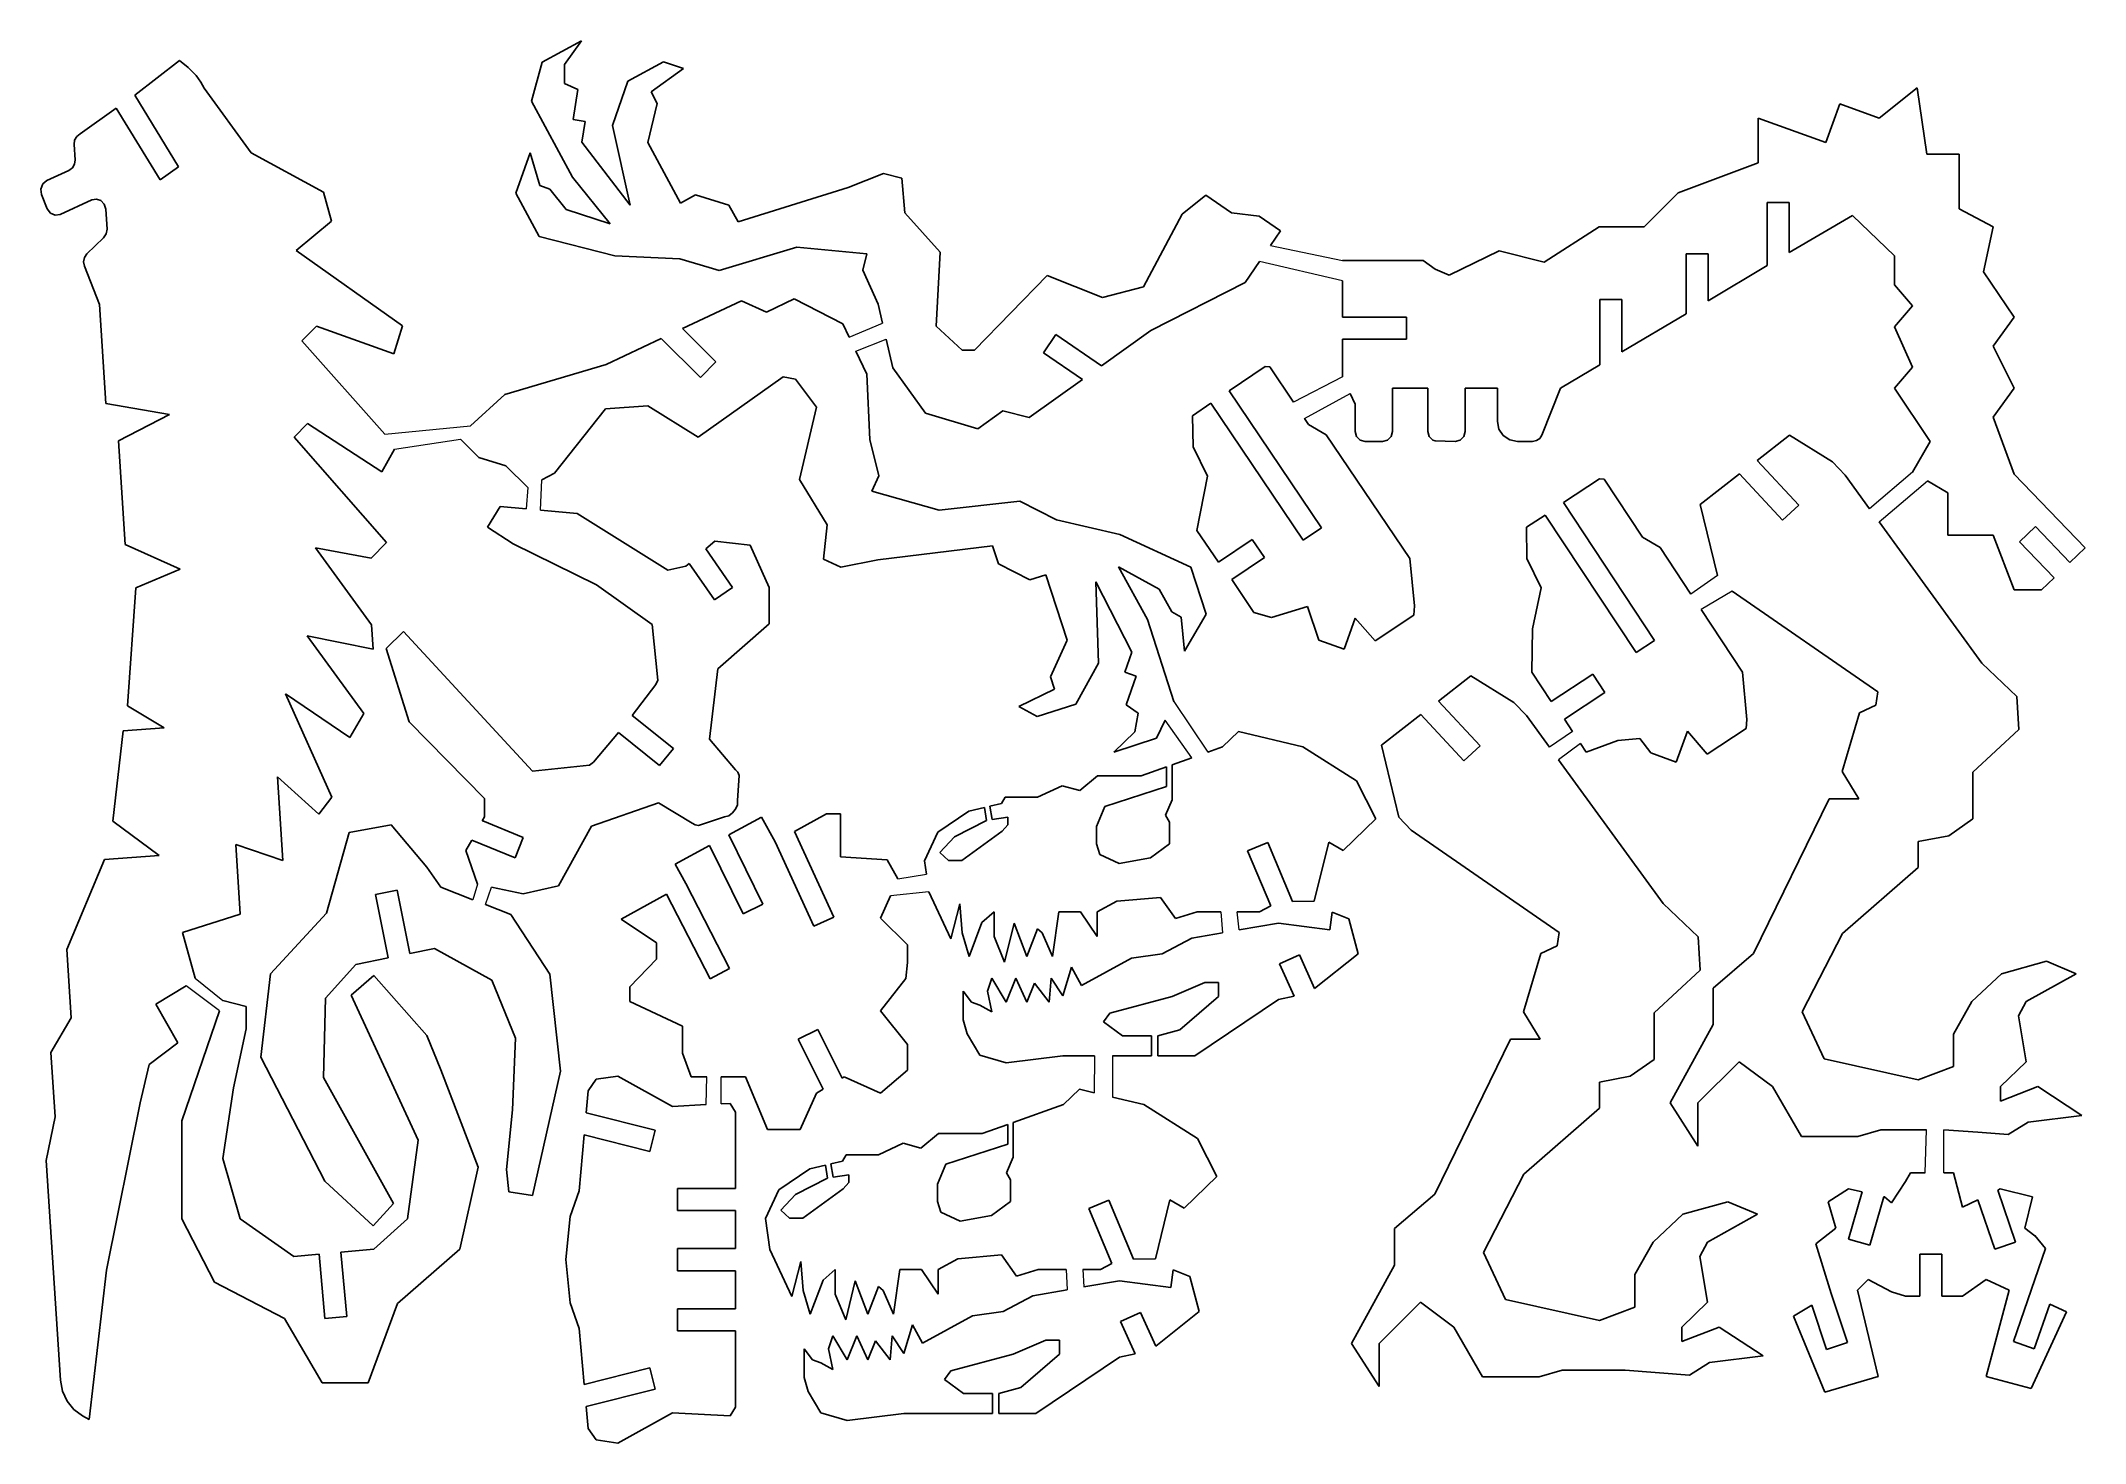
# Model space of a CAD drawing. Extents: x 44 to 332, y -292 to -95.
import ezdxf

# ---------------------------------------------------------------- set-up
doc = ezdxf.new("R2010")
doc.units = 0
doc.header["$MEASUREMENT"] = 0
doc.layers.add('Layer0', color=7, linetype='Continuous')

msp = doc.modelspace()

# ---------------------------------------------------------------- linework, layer by layer
at = {"color": 7, "linetype": 'Continuous', "lineweight": 0}
for p, q in [((217.035964, -123.524895), (227.155367, -125.65594)), ((227.155367, -128.52975), (215.476941, -125.810338)), ((157.653886, -136.429805), (162.355603, -134.488259)), ((158.607201, -138.432781), (162.871423, -136.726439)), ((227.155367, -142.035589), (220.272501, -145.624733)), ((221.805231, -147.900714), (228.26863, -144.401292)), ((92.252406, -150.114456), (104.292737, -148.94085)), ((93.599856, -152.245891), (102.902365, -150.825245)), ((307.461257, -155.457858), (301.429235, -160.634781)), ((112.376583, -157.631033), (112.169743, -160.631046)), ((114.164197, -160.811193), (114.353315, -156.577402)), ((302.773782, -162.484154), (309.61157, -156.70276)), ((279.992689, -170.054762), (276.257656, -172.646174)), ((282.057947, -172.254143), (277.687912, -174.811723)), ((203.416396, -187.812042), (208.217862, -194.923563)), ((205.931954, -195.732182), (202.170029, -190.417535)), ((259.563668, -191.998567), (256.31422, -194.239036)), ((260.698422, -193.716695), (257.587628, -195.990559)), ((164.519608, -212.779943), (168.542833, -212.142537)), ((105.289224, -213.547841), (104.644099, -215.719526)), ((106.420273, -216.410031), (107.26952, -213.960405)), ((168.895539, -214.611441), (163.473656, -215.162388)), ((210.010023, -217.41619), (210.27447, -220.394672)), ((212.622563, -219.98734), (212.347673, -217.41619)), ((65.505674, -226.773118), (69.431627, -229.927682)), ((68.931013, -231.397226), (64.263617, -227.87452)), ((192.24388, -237.724872), (192.198025, -242.91836)), ((194.768542, -237.724872), (194.778682, -243.541291)), ((137.516601, -244.606257), (137.58276, -240.702138)), ((139.639736, -244.490563), (139.639892, -240.702138)), ((309.282687, -254.213128), (309.445075, -248.138428)), ((311.874673, -254.213128), (311.917205, -248.138428)), ((188.223121, -267.81619), (188.394674, -270.704431)), ((190.560772, -267.81619), (190.742767, -270.297098))]:
    msp.add_line(p, q, dxfattribs=at)
at = {"layer": 'Layer0'}
for p, q in [((119.951292, -94.697025), (114.415769, -97.677597)), ((117.551945, -98.031539), (119.951292, -94.697025)), ((63.325883, -97.474975), (56.991018, -102.352393)), ((63.325883, -97.474975), (64.539637, -98.436355)), ((114.415769, -97.677597), (112.916793, -103.208234)), ((131.507742, -97.666246), (126.460332, -100.383996)), ((134.301737, -98.587435), (131.507742, -97.666246)), ((65.664749, -99.583116), (64.539637, -98.436355)), ((66.297362, -100.503503), (65.664749, -99.583116)), ((66.789834, -101.349212), (66.297362, -100.503503)), ((117.568341, -100.703634), (117.551945, -98.031539)), ((119.450458, -101.557461), (117.568341, -100.703634)), ((126.460332, -100.383996), (124.336228, -106.634225)), ((129.762451, -101.893311), (134.301737, -98.587435)), ((56.991018, -102.352393), (63.177999, -112.447301)), ((73.391107, -110.493094), (66.789834, -101.349212)), ((112.916793, -103.208234), (118.672066, -113.896937)), ((118.780682, -105.78412), (119.450458, -101.557461)), ((129.286546, -109.011441), (130.628404, -103.50156)), ((130.628404, -103.50156), (129.762451, -101.893311)), ((297.223964, -103.588884), (295.270815, -109.004416)), ((302.774851, -105.590809), (297.223964, -103.588884)), ((308.143739, -101.313922), (302.774851, -105.590809)), ((309.508714, -110.641228), (308.143739, -101.313922)), ((54.403724, -104.191299), (49.321412, -107.803576)), ((60.590706, -114.286207), (54.403724, -104.191299)), ((120.445981, -106.047991), (118.780682, -105.78412)), ((119.981566, -108.978969), (120.445981, -106.047991)), ((285.753845, -105.57209), (285.753845, -111.881459)), ((295.270815, -109.004416), (285.753845, -105.57209)), ((48.527488, -108.691802), (48.446525, -109.315858)), ((48.446525, -109.315858), (48.585552, -111.442029)), ((48.836929, -108.156974), (48.527488, -108.691802)), ((49.321412, -107.803576), (48.836929, -108.156974)), ((126.787437, -117.825354), (119.981566, -108.978969)), ((124.336228, -106.634225), (126.787437, -117.825354)), ((133.882771, -117.547557), (129.286546, -109.011441)), ((48.507294, -112.057797), (48.206385, -112.588155)), ((48.585552, -111.442029), (48.507294, -112.057797)), ((83.596126, -116.010054), (73.391107, -110.493094)), ((112.733976, -110.455793), (110.693647, -116.150268)), ((114.081438, -115.092107), (112.733976, -110.455793)), ((285.753845, -111.881459), (274.474415, -116.101128)), ((314.058626, -110.641228), (309.508714, -110.641228)), ((314.058626, -118.37609), (314.058626, -110.641228)), ((44.044986, -114.861069), (43.773164, -115.589987)), ((44.618802, -114.376157), (44.044986, -114.861069)), ((47.733254, -112.944132), (44.618802, -114.376157)), ((48.206385, -112.588155), (47.733254, -112.944132)), ((63.177999, -112.447301), (60.590706, -114.286207)), ((115.505035, -115.602208), (114.081438, -115.092107)), ((118.672066, -113.896937), (124.001082, -120.474623)), ((162.508164, -113.397082), (157.537477, -115.351301)), ((165.099596, -114.038396), (162.508164, -113.397082)), ((165.486045, -118.910543), (165.099596, -114.038396)), ((43.773164, -115.589987), (43.876223, -116.367594)), ((43.876223, -116.367594), (44.660482, -118.345601)), ((46.509717, -119.145303), (50.948161, -117.104467)), ((50.948161, -117.104467), (51.603537, -116.986555)), ((51.603537, -116.986555), (52.236187, -117.20516)), ((52.236187, -117.20516), (52.705486, -117.711629)), ((52.705486, -117.711629), (52.907108, -118.393394)), ((84.730167, -120.117967), (83.596126, -116.010054)), ((110.693647, -116.150268), (113.997601, -122.286377)), ((117.804163, -118.449473), (115.505035, -115.602208)), ((135.98587, -116.415155), (133.882771, -117.547557)), ((140.706676, -117.831497), (135.98587, -116.415155)), ((142.00957, -120.193183), (140.706676, -117.831497)), ((157.537477, -115.351301), (142.00957, -120.193183)), ((207.909205, -116.458986), (204.568371, -119.112443)), ((211.507364, -118.913483), (207.909205, -116.458986)), ((274.474415, -116.101128), (269.697009, -120.878559)), ((287.012592, -117.4691), (290.112594, -117.4691)), ((287.012592, -126.370989), (287.012592, -117.4691)), ((290.112594, -117.4691), (290.112594, -124.535457)), ((44.660482, -118.345601), (45.110776, -118.963562)), ((45.110776, -118.963562), (45.78765, -119.256256)), ((45.78765, -119.256256), (46.509717, -119.145303)), ((52.907108, -118.393394), (53.091656, -121.215735)), ((79.725722, -124.225273), (84.730167, -120.117967)), ((124.001082, -120.474623), (117.804163, -118.449473)), ((170.47464, -124.487421), (165.486045, -118.910543)), ((204.568371, -119.112443), (199.120396, -129.342898)), ((215.438486, -119.384039), (211.507364, -118.913483)), ((218.456351, -121.442687), (215.438486, -119.384039)), ((263.32714, -120.878559), (255.592297, -125.883446)), ((269.697009, -120.878559), (263.32714, -120.878559)), ((290.112594, -124.535457), (299.043927, -119.286065)), ((299.043927, -119.286065), (304.958801, -124.973471)), ((318.836032, -120.878559), (314.058626, -118.37609)), ((317.471057, -127.248383), (318.836032, -120.878559)), ((52.618656, -122.459856), (50.261862, -124.700625)), ((52.990083, -121.89728), (52.618656, -122.459856)), ((53.091656, -121.215735), (52.990083, -121.89728)), ((113.997601, -122.286377), (124.640502, -124.981524)), ((139.363992, -127.075281), (150.298978, -123.778872)), ((150.298978, -123.778872), (160.142827, -124.709635)), ((217.035964, -123.524895), (218.456351, -121.442687)), ((49.914179, -125.204382), (49.785526, -125.816544)), ((49.785526, -125.816544), (49.897912, -126.432384)), ((49.897912, -126.432384), (52.031648, -131.831619)), ((50.261862, -124.700625), (49.914179, -125.204382)), ((94.732842, -134.843386), (79.725722, -124.225273)), ((124.640502, -124.981524), (133.806543, -125.407967)), ((133.806543, -125.407967), (137.9196, -126.641943)), ((137.9196, -126.641943), (139.363992, -127.075281)), ((160.142827, -124.709635), (159.575766, -127.001023)), ((169.92012, -134.91652), (170.47464, -124.487421)), ((213.468107, -128.755178), (215.476941, -125.810338)), ((238.530135, -125.65594), (227.155367, -125.65594)), ((240.228335, -126.868953), (238.530135, -125.65594)), ((249.222422, -124.290952), (242.201063, -127.695251)), ((255.592297, -125.883446), (249.222422, -124.290952)), ((275.571847, -124.710653), (278.671849, -124.710653)), ((275.571847, -133.145083), (275.571847, -124.710653)), ((278.671849, -124.710653), (278.671849, -131.309552)), ((278.671849, -131.309552), (287.012592, -126.370989)), ((304.958801, -124.973471), (304.958801, -129.068384)), ((159.575766, -127.001023), (161.740947, -131.821221)), ((185.575214, -127.75675), (175.330519, -138.286867)), ((193.336662, -130.840162), (185.575214, -127.75675)), ((199.120396, -129.342898), (193.336662, -130.840162)), ((200.184845, -135.511675), (213.468107, -128.755178)), ((227.155367, -128.52975), (227.155367, -133.628083)), ((240.228335, -126.868953), (242.201063, -127.695251)), ((304.958801, -129.068384), (307.461257, -132.025815)), ((321.793463, -133.618309), (317.471057, -127.248383)), ((52.031648, -131.831619), (52.944793, -145.796546)), ((142.502091, -131.343272), (134.159468, -135.251542)), ((146.007564, -132.914594), (142.502091, -131.343272)), ((149.892557, -131.066145), (146.007564, -132.914594)), ((156.777644, -134.588766), (149.892557, -131.066145)), ((161.740947, -131.821221), (162.355603, -134.488259)), ((263.425862, -131.155199), (266.52587, -131.155199)), ((263.425862, -140.336753), (263.425862, -131.155199)), ((266.52587, -131.155199), (266.52587, -138.501272)), ((307.461257, -132.025815), (304.958801, -134.983246)), ((80.557737, -136.949472), (82.616808, -134.913531)), ((82.616808, -134.913531), (93.523596, -138.789501)), ((93.523596, -138.789501), (94.732842, -134.843386)), ((138.894641, -139.937386), (134.159468, -135.251542)), ((157.653886, -136.429805), (156.777644, -134.588766)), ((173.574421, -138.281514), (169.92012, -134.91652)), ((227.155367, -133.628083), (236.185158, -133.628083)), ((236.185158, -133.628083), (236.185158, -136.728083)), ((266.52587, -138.501272), (275.571847, -133.145083)), ((304.958801, -134.983246), (307.461257, -140.670652)), ((318.836032, -137.713221), (321.793463, -133.618309)), ((92.252406, -150.114456), (80.557737, -136.949472)), ((131.168276, -136.652826), (123.413419, -140.285745)), ((136.714103, -142.140879), (131.168276, -136.652826)), ((162.871423, -136.726439), (163.806912, -140.785591)), ((186.767784, -136.088047), (185.020842, -138.648969)), ((186.767784, -136.088047), (193.2132, -140.484811)), ((193.2132, -140.484811), (200.184845, -135.511675)), ((227.155367, -136.728083), (227.155367, -142.035589)), ((236.185158, -136.728083), (227.155367, -136.728083)), ((321.793463, -143.628083), (318.836032, -137.713221)), ((123.413419, -140.285745), (109.128704, -144.53336)), ((136.714103, -142.140879), (138.894641, -139.937386)), ((160.145758, -141.665386), (158.607201, -138.432781)), ((163.806912, -140.785591), (168.397158, -147.137943)), ((175.330519, -138.286867), (173.574421, -138.281514)), ((185.020842, -138.648969), (190.524107, -142.403042)), ((216.254512, -140.586703), (211.188378, -143.998425)), ((216.922578, -140.650365), (216.254512, -140.586703)), ((220.272501, -145.624733), (216.922578, -140.650365)), ((257.867247, -143.628083), (263.425862, -140.336753)), ((307.461257, -140.670652), (304.958801, -143.628083)), ((136.383122, -150.550586), (148.3604, -142.042828)), ((148.3604, -142.042828), (150.086681, -142.365102)), ((150.086681, -142.365102), (153.073502, -146.334485)), ((160.559543, -150.85543), (160.145758, -141.665386)), ((183.024059, -147.753108), (190.524107, -142.403042)), ((211.188378, -143.998425), (224.188385, -163.3024)), ((234.207723, -143.628083), (239.212623, -143.628083)), ((234.207723, -149.726336), (234.207723, -143.628083)), ((239.212623, -143.628083), (239.212623, -149.726336)), ((244.445016, -143.628083), (248.994928, -143.628083)), ((244.445016, -149.726336), (244.445016, -143.628083)), ((248.994928, -143.628083), (248.994928, -148.317234)), ((255.261446, -150.242766), (257.867247, -143.628083)), ((304.958801, -143.628083), (309.963701, -151.135439)), ((318.836032, -147.722995), (321.793463, -143.628083)), ((61.913937, -147.359193), (52.944793, -145.796546)), ((109.128704, -144.53336), (104.292737, -148.94085)), ((116.141532, -155.624252), (123.346798, -146.545333)), ((123.346798, -146.545333), (129.305799, -146.116741)), ((129.305799, -146.116741), (136.383122, -150.550586)), ((153.073502, -146.334485), (150.64544, -156.492148)), ((175.805034, -149.359803), (179.292522, -146.840406)), ((179.292522, -146.840406), (183.024059, -147.753108)), ((208.640769, -145.765191), (206.040305, -147.516439)), ((221.617096, -165.034001), (208.640769, -145.765191)), ((228.26863, -144.401292), (228.975332, -145.903045)), ((228.975332, -145.903045), (228.975332, -149.726336)), ((54.686242, -151.052208), (61.913937, -147.359193)), ((79.454108, -150.533344), (81.32195, -148.636754)), ((81.32195, -148.636754), (91.818028, -155.435803)), ((168.397158, -147.137943), (175.805034, -149.359803)), ((206.040305, -147.516439), (206.129456, -151.911765)), ((222.371544, -148.741644), (221.805231, -147.900714)), ((224.88921, -150.205537), (222.371544, -148.741644)), ((228.975332, -149.726336), (229.164112, -150.430862)), ((234.01894, -150.430862), (234.207723, -149.726336)), ((239.212623, -149.726336), (239.401408, -150.430862)), ((244.256237, -150.430862), (244.445016, -149.726336)), ((248.994928, -148.317234), (249.209446, -149.395726)), ((249.209446, -149.395726), (249.820354, -150.310001)), ((321.793463, -155.755331), (318.836032, -147.722995)), ((55.641532, -165.66167), (54.686242, -151.052208)), ((92.469429, -165.397822), (79.454108, -150.533344)), ((91.818028, -155.435803), (93.599856, -152.245891)), ((102.902365, -150.825245), (105.499025, -153.394854)), ((161.819014, -155.987297), (160.559543, -150.85543)), ((206.129456, -151.911765), (208.150825, -156.036403)), ((236.644746, -167.66157), (224.88921, -150.205537)), ((229.164112, -150.430862), (229.679877, -150.946635)), ((229.679877, -150.946635), (230.384426, -151.135439)), ((230.384426, -151.135439), (232.798633, -151.135439)), ((232.798633, -151.135439), (233.503178, -150.946635)), ((233.503178, -150.946635), (234.01894, -150.430862)), ((239.401408, -150.430862), (239.917168, -150.946635)), ((239.917168, -150.946635), (240.228335, -151.079385)), ((240.228335, -151.079385), (243.035926, -151.135439)), ((243.035926, -151.135439), (243.740471, -150.946635)), ((243.740471, -150.946635), (244.256237, -150.430862)), ((249.820354, -150.310001), (250.734641, -150.920934)), ((250.734641, -150.920934), (251.813109, -151.135439)), ((251.813109, -151.135439), (253.950414, -151.135439)), ((253.950414, -151.135439), (254.497211, -151.02505)), ((254.497211, -151.02505), (254.958307, -150.711084)), ((254.958307, -150.711084), (255.261446, -150.242766)), ((290.169406, -150.259513), (285.572724, -153.823389)), ((296.209248, -154.025664), (290.169406, -150.259513)), ((290.169406, -150.259513), (290.169406, -150.259513)), ((309.963701, -151.135439), (307.461257, -155.457858)), ((105.499025, -153.394854), (109.280621, -154.567322)), ((109.280621, -154.567322), (112.376583, -157.631033)), ((285.572724, -153.823389), (291.44899, -160.125125)), ((297.971445, -155.878723), (296.209248, -154.025664)), ((307.461257, -155.457858), (307.461257, -155.457858)), ((114.353315, -156.577402), (116.141532, -155.624252)), ((150.64544, -156.492148), (154.545347, -162.877943)), ((160.84763, -158.138675), (161.819014, -155.987297)), ((170.361738, -160.83115), (160.84763, -158.138675)), ((208.150825, -156.036403), (206.660751, -163.672265)), ((263.385518, -156.40293), (258.288948, -159.768982)), ((264.05298, -156.472594), (263.385518, -156.40293)), ((269.429045, -164.612485), (264.05298, -156.472594)), ((283.11266, -155.730776), (277.567468, -160.0301)), ((289.181753, -162.239295), (283.11266, -155.730776)), ((301.429235, -160.634781), (297.971445, -155.878723)), ((309.61157, -156.70276), (312.48074, -158.363838)), ((312.48074, -158.363838), (312.48074, -164.330201)), ((331.803263, -166.1501), (321.793463, -155.755331)), ((106.700232, -163.232369), (108.4856, -160.298278)), ((108.4856, -160.298278), (112.169743, -160.631046)), ((114.164197, -160.811193), (119.315645, -161.276495)), ((119.315645, -161.276495), (132.126917, -169.286348)), ((181.712144, -159.56287), (170.361738, -160.83115)), ((186.87731, -162.206019), (181.712144, -159.56287)), ((258.288948, -159.768982), (271.115024, -179.18893)), ((277.567468, -160.0301), (279.992689, -170.054762)), ((291.44899, -160.125125), (289.181753, -162.239295)), ((110.31801, -165.561389), (106.700232, -163.232369)), ((154.545347, -162.877943), (154.045931, -167.739809)), ((195.815786, -164.280102), (186.87731, -162.206019)), ((206.660751, -163.672265), (209.67616, -168.149907)), ((224.188385, -163.3024), (221.617096, -165.034001)), ((253.109459, -163.240567), (255.725549, -161.512743)), ((253.159139, -167.636544), (253.109459, -163.240567)), ((268.528277, -180.897378), (255.725549, -161.512743)), ((317.234941, -182.374925), (302.773782, -162.484154)), ((322.570081, -165.295978), (324.803078, -163.145671)), ((324.803078, -163.145671), (329.672294, -168.20216)), ((63.391778, -169.150127), (55.641532, -165.66167)), ((82.467523, -166.156264), (90.289974, -167.610835)), ((90.378912, -177.007474), (82.467523, -166.156264)), ((90.289974, -167.610835), (92.469429, -165.397822)), ((110.31801, -165.561389), (122.062027, -171.365532)), ((137.475295, -166.277927), (138.737136, -165.18036)), ((141.215968, -171.707159), (137.475295, -166.277927)), ((138.737136, -165.18036), (143.722117, -165.741095)), ((143.722117, -165.741095), (146.400273, -171.707159)), ((161.72082, -167.81358), (177.867678, -165.854328)), ((177.867678, -165.854328), (178.722838, -168.412412)), ((205.797313, -168.852219), (195.815786, -164.280102)), ((209.67616, -168.149907), (214.438193, -164.942979)), ((214.438193, -164.942979), (216.169766, -167.514227)), ((271.93348, -166.098941), (269.429045, -164.612485)), ((276.257656, -172.646174), (271.93348, -166.098941)), ((312.48074, -164.330201), (318.836032, -164.330201)), ((318.836032, -164.330201), (321.793463, -172.065013)), ((327.439296, -170.352467), (322.570081, -165.295978)), ((329.672294, -168.20216), (331.803263, -166.1501)), ((57.142725, -171.752386), (63.391778, -169.150127)), ((132.126917, -169.286348), (134.656324, -168.729904)), ((134.656324, -168.729904), (135.121407, -168.325368)), ((138.663213, -173.465964), (135.121407, -168.325368)), ((154.045931, -167.739809), (156.47902, -168.838391)), ((156.47902, -168.838391), (161.72082, -167.81358)), ((178.722838, -168.412412), (183.110412, -170.657683)), ((183.110412, -170.657683), (185.38338, -169.923534)), ((185.38338, -169.923534), (188.363163, -179.14912)), ((195.631119, -168.828389), (201.360653, -171.938931)), ((199.685188, -176.260002), (195.631119, -168.828389)), ((207.939303, -175.483948), (205.797313, -168.852219)), ((216.169766, -167.514227), (211.570212, -170.611736)), ((237.311148, -174.314279), (236.644746, -167.66157)), ((255.143402, -171.779265), (253.159139, -167.636544)), ((55.975727, -188.396729), (57.142725, -171.752386)), ((122.062027, -171.365532), (129.887504, -176.926278)), ((141.215968, -171.707159), (138.663213, -173.465964)), ((146.400273, -171.707159), (146.400273, -176.849824)), ((192.412295, -170.931144), (197.509414, -180.860786)), ((192.803021, -182.38091), (192.412295, -170.931144)), ((201.360653, -171.938931), (203.108024, -175.154456)), ((211.570212, -170.611736), (214.680642, -175.230477)), ((255.143402, -171.779265), (253.961063, -177.561225)), ((282.057947, -172.254143), (302.588677, -186.422907)), ((321.793463, -172.065013), (325.660894, -172.065013)), ((325.660894, -172.065013), (327.439296, -170.352467)), ((203.108024, -175.154456), (204.41615, -175.913164)), ((204.904532, -180.716552), (207.939303, -175.483948)), ((214.680642, -175.230477), (217.16825, -175.942928)), ((217.16825, -175.942928), (222.25917, -174.422318)), ((222.25917, -174.422318), (223.836929, -179.147311)), ((231.786533, -179.261756), (237.214562, -175.606321)), ((237.214562, -175.606321), (237.311148, -174.314279)), ((283.53172, -183.659832), (277.687912, -174.811723)), ((81.284941, -178.532681), (90.601327, -180.408923)), ((89.278181, -189.467418), (81.284941, -178.532681)), ((90.601327, -180.408923), (90.378912, -177.007474)), ((94.884844, -177.929551), (92.402865, -180.303621)), ((113.022014, -197.598802), (94.884844, -177.929551)), ((129.887504, -176.926278), (130.711333, -184.76934)), ((146.400273, -176.849824), (139.166963, -183.206495)), ((203.416396, -187.812042), (199.685188, -176.260002)), ((204.41615, -175.913164), (204.904532, -180.716552)), ((227.391622, -180.417123), (228.949126, -176.057109)), ((228.949126, -176.057109), (231.786533, -179.261756)), ((253.832669, -183.676693), (253.961063, -177.561225)), ((92.402865, -180.303621), (95.685099, -190.670575)), ((188.363163, -179.14912), (186.048711, -184.326251)), ((197.509414, -180.860786), (196.523532, -183.659776)), ((223.836929, -179.147311), (227.391622, -180.417123)), ((271.115024, -179.18893), (268.528277, -180.897378)), ((139.166963, -183.206495), (137.971305, -193.117409)), ((186.048711, -184.326251), (186.610118, -186.064399)), ((189.585528, -188.145015), (192.803021, -182.38091)), ((196.523532, -183.659776), (198.113838, -184.219931)), ((198.113838, -184.219931), (196.692072, -188.256245)), ((245.269406, -184.159513), (240.672724, -187.723389)), ((251.309248, -187.925664), (245.269406, -184.159513)), ((253.832669, -183.676693), (256.55984, -187.805906)), ((256.55984, -187.805906), (262.435237, -183.925418)), ((262.435237, -183.925418), (264.143679, -186.512171)), ((284.138353, -190.318276), (283.53172, -183.659832)), ((322.186382, -187.075969), (317.234941, -182.374925)), ((78.228924, -186.72798), (87.293098, -192.866571)), ((84.765123, -201.293976), (78.228924, -186.72798)), ((127.10414, -189.744663), (130.423861, -185.396481)), ((130.423861, -185.396481), (130.711333, -184.76934)), ((186.610118, -186.064399), (181.548632, -188.496537)), ((264.143679, -186.512171), (258.431727, -190.284698)), ((302.588677, -186.422907), (302.307293, -188.324499)), ((322.456088, -191.760425), (322.186382, -187.075969)), ((61.129434, -191.489714), (55.975727, -188.396729)), ((87.293098, -192.866571), (89.278181, -189.467418)), ((132.886406, -194.393154), (127.10414, -189.744663)), ((181.548632, -188.496537), (184.130433, -189.906962)), ((184.130433, -189.906962), (189.585528, -188.145015)), ((196.692072, -188.256245), (198.389137, -189.435803)), ((198.389137, -189.435803), (197.922899, -192.066959)), ((238.21266, -189.630776), (232.667468, -193.9301)), ((244.281753, -196.139295), (238.21266, -189.630776)), ((240.672724, -187.723389), (246.54899, -194.025125)), ((253.071445, -189.778723), (251.309248, -187.925664)), ((256.31422, -194.239036), (253.071445, -189.778723)), ((300.006456, -189.382633), (297.592035, -197.637393)), ((302.307293, -188.324499), (300.006456, -189.382633)), ((53.929196, -204.652511), (55.34376, -191.92844)), ((55.34376, -191.92844), (61.129434, -191.489714)), ((95.685099, -190.670575), (106.260426, -201.461723)), ((125.161812, -192.160727), (121.628426, -196.337138)), ((130.944079, -196.809218), (125.161812, -192.160727)), ((197.922899, -192.066959), (194.961026, -194.913563)), ((200.943659, -192.981225), (202.170029, -190.417535)), ((212.524527, -192.01785), (210.265169, -194.199347)), ((221.561964, -194.199347), (212.524527, -192.01785)), ((258.431727, -190.284698), (259.563668, -191.998567)), ((274.16441, -196.33179), (275.761008, -191.985948)), ((275.761008, -191.985948), (278.569513, -195.215911)), ((278.569513, -195.215911), (284.030146, -191.609351)), ((284.030146, -191.609351), (284.138353, -190.318276)), ((315.967382, -197.747259), (322.456088, -191.760425)), ((132.886406, -194.393154), (130.944079, -196.809218)), ((137.971305, -193.117409), (141.632257, -197.400293)), ((194.961026, -194.913563), (200.943659, -192.981225)), ((205.931954, -195.732182), (203.166492, -196.710438)), ((210.265169, -194.199347), (208.217862, -194.923563)), ((229.119129, -198.951743), (221.561964, -194.199347)), ((232.667468, -193.9301), (235.121662, -204.074519)), ((246.54899, -194.025125), (244.281753, -196.139295)), ((260.698422, -193.716695), (261.500521, -194.93115)), ((261.500521, -194.93115), (265.964253, -193.288761)), ((265.964253, -193.288761), (269.086014, -192.991109)), ((269.086014, -192.991109), (270.621259, -195.030092)), ((270.621259, -195.030092), (274.16441, -196.33179)), ((77.091785, -198.418314), (82.92824, -203.664027)), ((77.861622, -210.191598), (77.091785, -198.418314)), ((121.077695, -196.75264), (113.022014, -197.598802)), ((121.628426, -196.337138), (121.077695, -196.75264)), ((141.632257, -197.400293), (141.957295, -197.759806)), ((142.14125, -198.208191), (141.923196, -201.762654)), ((141.957295, -197.759806), (142.14125, -198.208191)), ((192.657756, -198.250601), (190.164667, -200.354117)), ((198.812561, -198.250601), (192.657756, -198.250601)), ((202.393714, -196.983801), (198.812561, -198.250601)), ((202.393714, -199.763329), (202.393714, -196.983801)), ((203.166492, -196.710438), (203.166492, -201.627422)), ((272.334941, -216.274925), (257.587628, -195.990559)), ((297.592035, -197.637393), (299.913109, -201.497845)), ((315.967382, -204.329843), (315.967382, -197.747259)), ((82.92824, -203.664027), (84.765123, -201.293976)), ((106.260426, -201.461723), (106.260426, -204.051612)), ((179.646966, -201.289018), (179.101603, -202.14603)), ((184.207708, -201.289018), (179.646966, -201.289018)), ((187.671584, -199.65293), (184.207708, -201.289018)), ((190.164667, -200.354117), (187.671584, -199.65293)), ((193.672824, -202.584786), (202.393714, -199.763329)), ((231.84594, -204.327482), (229.119129, -198.951743)), ((295.731528, -201.497845), (285.074172, -223.318732)), ((299.913109, -201.497845), (295.731528, -201.497845)), ((106.260426, -204.051612), (105.965262, -204.59275)), ((121.368061, -205.346583), (130.790631, -202.049464)), ((130.790631, -202.049464), (135.545206, -204.928085)), ((136.443596, -205.251612), (140.083052, -204.051612)), ((140.083052, -204.051612), (140.716473, -203.901257)), ((145.329569, -204.071564), (140.708969, -206.598468)), ((140.716473, -203.901257), (141.21469, -203.482113)), ((141.21469, -203.482113), (141.610132, -202.990223)), ((141.912444, -202.413587), (141.610132, -202.990223)), ((141.923196, -201.762654), (141.912444, -202.413587)), ((147.252155, -207.587162), (145.329569, -204.071564)), ((154.470157, -203.639823), (149.978791, -206.096001)), ((156.426221, -203.639823), (154.470157, -203.639823)), ((156.426221, -209.677519), (156.426221, -203.639823)), ((174.504981, -203.236756), (170.142078, -206.197284)), ((176.706209, -202.71443), (174.504981, -203.236756)), ((177.015493, -204.570327), (176.706209, -202.71443)), ((179.101603, -202.14603), (177.498304, -202.526475)), ((177.81666, -204.436813), (177.498304, -202.526475)), ((177.81666, -204.436813), (180.007199, -204.071761)), ((180.007199, -204.071761), (180.007199, -205.168742)), ((192.516028, -205.416929), (193.672824, -202.584786)), ((203.166492, -201.627422), (202.209151, -203.821337)), ((202.209151, -203.821337), (202.807486, -204.818605)), ((227.249315, -208.768274), (231.84594, -204.327482)), ((235.121662, -204.074519), (236.843777, -205.937327)), ((312.622116, -206.703887), (315.967382, -204.329843)), ((60.431249, -209.484512), (53.929196, -204.652511)), ((87.217932, -206.250451), (83.9982, -217.608037)), ((93.137839, -205.187237), (87.217932, -206.250451)), ((98.144662, -211.130281), (93.137839, -205.187237)), ((104.471374, -207.331564), (103.670549, -208.799752)), ((110.577508, -209.818396), (104.471374, -207.331564)), ((106.0294, -204.618872), (105.965262, -204.59275)), ((111.746772, -206.947373), (106.0294, -204.618872)), ((110.577508, -209.818396), (111.746772, -206.947373)), ((116.726542, -213.753873), (121.368061, -205.346583)), ((135.545206, -204.928085), (135.966158, -205.16829)), ((135.966158, -205.16829), (136.443596, -205.251612)), ((140.708969, -206.598468), (145.511848, -216.346056)), ((149.978791, -206.096001), (155.51865, -218.179387)), ((170.142078, -206.197284), (168.272264, -210.248583)), ((170.433752, -209.057916), (172.478087, -206.864001)), ((172.478087, -206.864001), (177.015493, -204.570327)), ((179.209409, -206.066251), (173.525177, -210.207584)), ((180.007199, -205.168742), (179.209409, -206.066251)), ((192.516028, -207.850174), (192.516028, -205.416929)), ((202.807486, -204.818605), (202.807486, -207.850174)), ((236.843777, -205.937327), (257.688677, -220.322907)), ((308.275187, -207.536635), (312.622116, -206.703887)), ((47.429249, -222.721928), (52.750268, -210.066959)), ((52.750268, -210.066959), (60.431249, -209.484512)), ((71.230157, -207.964079), (77.861622, -210.191598)), ((71.870721, -217.760373), (71.230157, -207.964079)), ((103.670549, -208.799752), (105.289224, -213.547841)), ((137.986633, -208.087251), (133.154361, -210.729907)), ((142.731079, -217.716229), (137.986633, -208.087251)), ((152.700685, -219.471347), (147.252155, -207.587162)), ((163.03582, -210.082194), (156.426221, -209.677519)), ((164.519608, -212.779943), (163.03582, -210.082194)), ((168.272264, -210.248583), (168.542833, -212.142537)), ((171.667553, -210.207584), (170.433752, -209.057916)), ((173.525177, -210.207584), (171.667553, -210.207584)), ((192.994704, -209.365959), (192.516028, -207.850174)), ((195.707183, -210.602556), (192.994704, -209.365959)), ((200.095014, -209.804714), (195.707183, -210.602556)), ((202.807486, -207.850174), (200.095014, -209.804714)), ((213.805364, -208.841506), (216.646814, -207.649107)), ((217.051872, -216.577787), (213.805364, -208.841506)), ((216.646814, -207.649107), (220.144622, -215.984228)), ((223.19805, -215.935926), (225.223682, -207.599659)), ((225.223682, -207.599659), (227.249315, -208.768274)), ((308.275187, -211.17866), (308.275187, -207.536635)), ((100.117396, -213.959727), (98.144662, -211.130281)), ((133.154361, -210.729907), (134.648583, -213.462158)), ((297.618901, -220.486058), (308.275187, -211.17866)), ((90.915543, -215.011621), (93.954652, -214.400258)), ((92.709071, -223.927549), (90.915543, -215.011621)), ((93.954652, -214.400258), (95.748194, -223.316186)), ((100.117396, -213.959727), (104.644099, -215.719526)), ((107.26952, -213.960405), (111.746772, -214.893172)), ((111.746772, -214.893172), (116.726542, -213.753873)), ((131.927916, -214.950031), (125.536515, -218.445317)), ((138.066275, -226.858778), (131.927916, -214.950031)), ((134.648583, -213.462158), (140.821761, -225.438444)), ((162.091596, -218.310417), (163.473656, -215.162388)), ((168.895539, -214.611441), (171.968895, -221.219165)), ((192.579844, -217.41619), (195.384565, -215.935926)), ((195.384565, -215.935926), (201.539375, -215.390563)), ((201.539375, -215.390563), (203.642914, -218.351091)), ((220.144622, -215.984228), (223.19805, -215.935926)), ((63.736656, -220.363944), (71.870721, -217.760373)), ((83.9982, -217.608037), (76.112458, -226.147444)), ((106.420273, -216.410031), (109.980647, -217.79416)), ((109.980647, -217.79416), (115.482967, -226.196162)), ((125.536515, -218.445317), (130.527414, -221.817592)), ((145.511848, -216.346056), (142.731079, -217.716229)), ((155.51865, -218.179387), (152.700685, -219.471347)), ((165.868495, -222.087341), (162.091596, -218.310417)), ((171.968895, -221.219165), (173.257255, -216.325464)), ((173.257255, -216.325464), (173.570068, -220.376718)), ((176.374795, -218.939442), (178.08879, -217.41619)), ((178.08879, -217.41619), (178.08879, -220.922081)), ((186.304134, -223.72683), (187.204134, -217.41619)), ((187.204134, -217.41619), (190.24258, -217.41619)), ((190.24258, -217.41619), (192.579844, -220.922081)), ((192.579844, -220.922081), (192.579844, -217.41619)), ((203.642914, -218.351091), (206.68136, -217.41619)), ((206.68136, -217.41619), (210.010023, -217.41619)), ((212.347673, -217.41619), (215.485066, -217.41619)), ((215.485066, -217.41619), (217.051872, -216.577787)), ((225.711921, -217.472986), (225.390113, -219.961658)), ((228.070181, -218.403459), (225.711921, -217.472986)), ((229.379049, -223.374045), (228.070181, -218.403459)), ((277.286382, -220.975969), (272.334941, -216.274925)), ((65.505674, -226.773118), (63.736656, -220.363944)), ((173.570068, -220.376718), (174.582882, -223.72683)), ((174.582882, -223.72683), (176.374795, -218.939442)), ((178.08879, -220.922081), (179.569059, -224.505884)), ((179.569059, -224.505884), (180.89351, -219.052278)), ((180.89351, -219.052278), (182.685418, -223.72683)), ((182.685418, -223.72683), (184.193319, -219.837284)), ((184.193319, -219.837284), (184.866858, -220.376718)), ((184.866858, -220.376718), (186.304134, -223.72683)), ((205.944047, -221.145887), (201.768129, -223.374045)), ((210.27447, -220.394672), (205.944047, -221.145887)), ((218.160163, -219.026711), (212.622563, -219.98734)), ((225.390113, -219.961658), (218.160163, -219.026711)), ((257.688677, -220.322907), (257.407293, -222.224499)), ((277.556088, -225.660425), (277.286382, -220.975969)), ((291.95354, -231.546981), (297.618901, -220.486058)), ((48.061427, -232.389955), (47.429249, -222.721928)), ((88.155757, -224.843494), (92.709071, -223.927549)), ((95.748194, -223.316186), (99.254951, -222.610774)), ((99.254951, -222.610774), (107.330567, -227.078818)), ((130.527414, -224.110666), (126.750515, -228.02249)), ((130.527414, -221.817592), (130.527414, -224.110666)), ((165.868495, -224.59196), (165.659467, -226.807453)), ((165.868495, -224.59196), (165.868495, -222.087341)), ((197.428568, -223.977505), (190.393428, -227.81486)), ((201.768129, -223.374045), (197.428568, -223.977505)), ((218.286717, -224.763259), (221.092487, -223.489141)), ((221.092487, -223.489141), (223.245764, -228.231015)), ((223.245764, -228.231015), (229.379049, -223.374045)), ((255.106456, -223.282633), (252.692035, -231.537393)), ((257.407293, -222.224499), (255.106456, -223.282633)), ((285.074172, -223.318732), (279.408811, -228.174756)), ((326.350389, -224.397832), (320.010578, -226.151432)), ((330.53197, -226.151432), (326.350389, -224.397832)), ((76.112458, -226.147444), (74.762293, -237.915751)), ((83.892491, -229.616498), (88.155757, -224.843494)), ((90.677159, -226.386763), (87.500278, -229.187869)), ((98.144662, -234.855975), (90.677159, -226.386763)), ((107.330567, -227.078818), (110.651998, -235.248356)), ((115.482967, -226.196162), (116.967463, -239.907)), ((140.821761, -225.438444), (138.066275, -226.858778)), ((162.091596, -231.394714), (165.659467, -226.807453)), ((177.761064, -226.802046), (177.148912, -228.593959)), ((179.797814, -230.152136), (177.761064, -226.802046)), ((181.122265, -226.802046), (179.797814, -230.152136)), ((182.679265, -230.152136), (181.122265, -226.802046)), ((183.771173, -227.493959), (182.679265, -230.152136)), ((185.826105, -230.152136), (183.771173, -227.493959)), ((186.126105, -226.802046), (185.826105, -230.152136)), ((187.74452, -229.275652), (186.126105, -226.802046)), ((188.991064, -225.243893), (187.74452, -229.275652)), ((190.393428, -227.81486), (188.991064, -225.243893)), ((203.187108, -229.345665), (207.782379, -227.375009)), ((207.782379, -227.375009), (209.682379, -227.375009)), ((209.682379, -227.375009), (209.682379, -229.345665)), ((220.350305, -229.307587), (218.286717, -224.763259)), ((271.067382, -231.647259), (277.556088, -225.660425)), ((320.010578, -226.151432), (315.829004, -230.063181)), ((323.517709, -230.063181), (330.53197, -226.151432)), ((59.958131, -230.434357), (64.263617, -227.87452)), ((72.693032, -230.766298), (69.431627, -229.927682)), ((83.603833, -240.801267), (83.892491, -229.616498)), ((87.500278, -229.187869), (96.920367, -249.589099)), ((126.750515, -228.02249), (126.750515, -230.045815)), ((126.750515, -230.045815), (134.169438, -233.552939)), ((173.720916, -228.593959), (173.720916, -232.648409)), ((174.889554, -230.152136), (173.720916, -228.593959)), ((176.058181, -230.575652), (174.889554, -230.152136)), ((177.148912, -228.593959), (177.761064, -231.546178)), ((194.405091, -231.730237), (203.187108, -229.345665)), ((209.682379, -229.345665), (204.259784, -234.082274)), ((206.380337, -237.724872), (218.160163, -229.809349)), ((218.160163, -229.809349), (220.350305, -229.307587)), ((279.408811, -228.174756), (279.408811, -233.300555)), ((315.829004, -230.063181), (313.266098, -234.649455)), ((322.43859, -232.086581), (323.517709, -230.063181)), ((48.061427, -232.389955), (45.190668, -237.242459)), ((63.061418, -235.887324), (59.958131, -230.434357)), ((68.931013, -231.397226), (63.654346, -246.886797)), ((72.693032, -233.934516), (72.693032, -230.766298)), ((165.868495, -236.115864), (162.091596, -231.394714)), ((174.268037, -234.647807), (173.720916, -232.648409)), ((177.761064, -231.546178), (176.058181, -230.575652)), ((193.506538, -232.931321), (194.405091, -231.730237)), ((196.148922, -234.908138), (193.506538, -232.931321)), ((252.692035, -231.537393), (255.013109, -235.397845)), ((271.067382, -238.229843), (271.067382, -231.647259)), ((279.408811, -233.300555), (273.338775, -244.361529)), ((295.056002, -238.156579), (291.95354, -231.546981)), ((323.517709, -238.561254), (322.43859, -232.086581)), ((59.034192, -238.923089), (63.061418, -235.887324)), ((70.92256, -242.227697), (72.693032, -233.934516)), ((98.144662, -234.855975), (100.117396, -239.716628)), ((110.651998, -235.248356), (110.242998, -245.321394)), ((134.169438, -233.552939), (134.169438, -237.329863)), ((150.490643, -235.383589), (153.267136, -234.004764)), ((153.996312, -242.442863), (150.490643, -235.383589)), ((153.267136, -234.004764), (156.677113, -240.871339)), ((165.868495, -239.757888), (165.868495, -236.115864)), ((174.268037, -234.647807), (176.058181, -237.631391)), ((200.248922, -234.908138), (196.148922, -234.908138)), ((200.248922, -234.908138), (200.248922, -237.724872)), ((204.259784, -234.082274), (201.148922, -234.908138)), ((201.148922, -234.908138), (201.148922, -237.724872)), ((250.831528, -235.397845), (240.174172, -257.218732)), ((255.013109, -235.397845), (250.831528, -235.397845)), ((313.266098, -234.649455), (313.266098, -239.235704)), ((45.190668, -237.242459), (45.78285, -246.298833)), ((57.742196, -244.337912), (59.034192, -238.923089)), ((74.762293, -237.915751), (83.778978, -255.403665)), ((134.169438, -237.329863), (135.383451, -240.702138)), ((176.058181, -237.631391), (179.797814, -238.722117)), ((179.797814, -238.722117), (187.74452, -237.724872)), ((187.74452, -237.724872), (192.24388, -237.724872)), ((194.768542, -237.724872), (200.248922, -237.724872)), ((201.148922, -237.724872), (206.380337, -237.724872)), ((267.722116, -240.603887), (271.067382, -238.229843)), ((277.250574, -244.361529), (283.050829, -238.561254)), ((283.050829, -238.561254), (287.771966, -242.068379)), ((308.275187, -241.124154), (295.056002, -238.156579)), ((319.87569, -242.068379), (323.517709, -238.561254)), ((93.452117, -258.53529), (83.603833, -240.801267)), ((105.399938, -253.409557), (100.117396, -239.716628)), ((113.049264, -257.389501), (116.967463, -239.907)), ((120.861763, -242.637417), (121.990895, -241.034887)), ((121.990895, -241.034887), (125.078311, -240.593252)), ((125.078311, -240.593252), (132.765264, -244.865169)), ((135.383451, -240.702138), (137.58276, -240.702138)), ((139.639892, -240.702138), (143.072149, -240.702138)), ((143.072149, -240.702138), (146.174611, -248.121011)), ((156.677113, -240.871339), (156.965784, -240.702138)), ((156.965784, -240.702138), (162.091596, -242.995212)), ((162.091596, -242.995212), (165.868495, -239.757888)), ((263.375187, -241.436635), (267.722116, -240.603887)), ((263.375187, -245.07866), (263.375187, -241.436635)), ((313.266098, -239.235704), (308.275187, -241.124154)), ((53.041689, -267.90603), (57.742196, -244.337912)), ((69.431627, -252.198188), (70.92256, -242.227697)), ((120.585283, -245.735319), (120.861763, -242.637417)), ((132.765264, -244.865169), (137.516601, -244.606257)), ((139.639736, -244.490563), (140.872904, -244.423364)), ((140.872904, -244.423364), (141.659096, -245.658922)), ((150.76086, -248.121011), (153.053985, -242.995212)), ((153.053985, -242.995212), (153.996312, -242.442863)), ((187.865169, -244.599347), (180.766492, -247.110438)), ((190.124527, -242.41785), (187.865169, -244.599347)), ((192.198025, -242.91836), (190.124527, -242.41785)), ((199.161964, -244.599347), (194.778682, -243.541291)), ((206.719129, -249.351743), (199.161964, -244.599347)), ((273.338775, -244.361529), (277.250574, -250.431552)), ((277.250574, -250.431552), (277.250574, -244.361529)), ((287.771966, -242.068379), (291.818652, -249.082652)), ((319.87569, -244.091728), (319.87569, -242.068379)), ((325.136383, -242.068379), (319.87569, -244.091728)), ((331.341307, -246.115053), (325.136383, -242.068379)), ((45.78285, -246.298833), (44.513775, -252.475275)), ((63.654346, -246.886797), (63.654346, -260.67777)), ((110.242998, -245.321394), (109.375532, -253.756988)), ((130.334844, -248.211912), (120.585283, -245.735319)), ((141.659096, -245.658922), (141.657394, -256.427211)), ((179.993714, -247.383801), (176.412561, -248.650601)), ((179.993714, -250.163329), (179.993714, -247.383801)), ((180.766492, -247.110438), (180.766492, -252.027422)), ((252.718901, -254.386058), (263.375187, -245.07866)), ((320.954809, -248.812852), (323.78749, -247.059303)), ((323.78749, -247.059303), (331.341307, -246.115053)), ((96.920367, -249.589099), (95.42946, -260.67777)), ((119.602848, -256.743281), (120.306158, -248.862851)), ((120.306158, -248.862851), (129.571614, -251.21647)), ((129.571614, -251.21647), (130.334844, -248.211912)), ((146.174611, -248.121011), (150.76086, -248.121011)), ((165.271584, -250.05293), (161.807708, -251.689018)), ((167.764667, -250.754117), (165.271584, -250.05293)), ((170.257756, -248.650601), (167.764667, -250.754117)), ((176.412561, -248.650601), (170.257756, -248.650601)), ((171.272824, -252.984786), (179.993714, -250.163329)), ((209.44594, -254.727482), (206.719129, -249.351743)), ((291.818652, -249.082652), (299.777138, -249.082652)), ((299.777138, -249.082652), (303.014487, -248.138428)), ((303.014487, -248.138428), (309.445075, -248.138428)), ((311.917205, -248.138428), (316.682132, -248.494007)), ((316.682132, -248.494007), (320.954809, -248.812852)), ((44.513775, -252.475275), (46.538783, -283.444175)), ((71.854365, -260.67777), (69.431627, -252.198188)), ((102.790836, -264.964143), (105.399938, -253.409557)), ((154.306209, -253.11443), (152.104981, -253.636756)), ((154.615493, -254.970327), (154.306209, -253.11443)), ((156.701603, -252.54603), (155.098304, -252.926475)), ((155.41666, -254.836813), (155.098304, -252.926475)), ((157.246966, -251.689018), (156.701603, -252.54603)), ((161.807708, -251.689018), (157.246966, -251.689018)), ((170.116028, -255.816929), (171.272824, -252.984786)), ((180.766492, -252.027422), (179.809151, -254.221337)), ((83.778978, -255.403665), (90.59521, -261.662099)), ((109.375532, -253.756988), (109.716564, -256.906765)), ((152.104981, -253.636756), (147.742078, -256.597284)), ((150.078087, -257.264001), (154.615493, -254.970327)), ((155.41666, -254.836813), (157.607199, -254.471761)), ((157.607199, -255.568742), (156.809409, -256.466251)), ((157.607199, -254.471761), (157.607199, -255.568742)), ((170.116028, -258.250174), (170.116028, -255.816929)), ((179.809151, -254.221337), (180.407486, -255.218605)), ((180.407486, -255.218605), (180.407486, -258.250174)), ((204.849315, -259.168274), (209.44594, -254.727482)), ((247.05354, -265.446981), (252.718901, -254.386058)), ((304.538055, -258.419163), (306.510789, -255.428975)), ((307.180762, -254.213128), (306.510789, -255.428975)), ((309.282687, -254.213128), (307.180762, -254.213128)), ((313.258349, -254.213128), (311.874673, -254.213128)), ((314.531704, -259.047575), (313.258349, -254.213128)), ((90.59521, -261.662099), (93.452117, -258.53529)), ((109.716564, -256.906765), (113.049264, -257.389501)), ((119.602848, -256.743281), (118.369227, -260.385477)), ((133.473139, -256.425918), (133.472636, -259.538189)), ((141.657394, -256.427211), (133.473139, -256.425918)), ((147.742078, -256.597284), (145.872264, -260.648583)), ((148.033752, -259.457916), (150.078087, -257.264001)), ((156.809409, -256.466251), (151.125177, -260.607584)), ((170.594704, -259.765959), (170.116028, -258.250174)), ((180.407486, -258.250174), (177.695014, -260.204714)), ((191.405364, -259.241506), (194.246814, -258.049107)), ((194.246814, -258.049107), (197.744622, -266.384228)), ((200.79805, -266.335926), (202.823682, -257.999659)), ((202.823682, -257.999659), (204.849315, -259.168274)), ((240.174172, -257.218732), (234.508811, -262.074756)), ((281.450389, -258.297832), (275.110578, -260.051432)), ((285.63197, -260.051432), (281.450389, -258.297832)), ((298.478757, -256.481767), (295.578101, -258.28788)), ((295.578101, -258.28788), (296.683116, -262.0173)), ((300.39574, -256.905894), (298.478757, -256.481767)), ((298.478757, -263.567601), (300.39574, -256.905894)), ((303.42845, -257.576904), (301.457879, -264.424835)), ((303.520398, -257.597241), (303.42845, -257.576904)), ((304.538055, -258.419163), (303.520398, -257.597241)), ((316.67718, -258.005635), (314.531704, -259.047575)), ((319.071106, -264.988391), (316.67718, -258.005635)), ((319.815068, -256.481767), (319.48657, -256.641305)), ((319.48657, -256.641305), (322.003571, -263.983052)), ((324.373973, -257.597241), (319.815068, -256.481767)), ((323.29247, -262.0173), (324.373973, -257.597241)), ((63.654346, -260.67777), (68.220258, -269.623243)), ((79.402124, -265.989136), (71.854365, -260.67777)), ((95.42946, -260.67777), (90.677159, -264.964143)), ((117.723236, -266.447371), (118.369227, -260.385477)), ((133.472636, -259.538189), (141.656878, -259.539482)), ((141.656878, -259.539482), (141.656032, -264.8922)), ((145.872264, -260.648583), (146.495539, -265.011441)), ((149.267553, -260.607584), (148.033752, -259.457916)), ((151.125177, -260.607584), (149.267553, -260.607584)), ((173.307183, -261.002556), (170.594704, -259.765959)), ((177.695014, -260.204714), (173.307183, -261.002556)), ((194.651872, -266.977787), (191.405364, -259.241506)), ((234.508811, -262.074756), (234.508811, -267.200555)), ((275.110578, -260.051432), (270.929004, -263.963181)), ((278.617709, -263.963181), (285.63197, -260.051432)), ((296.683116, -262.0173), (293.868319, -264.233198)), ((324.735392, -263.070067), (323.29247, -262.0173)), ((90.677159, -264.964143), (86.051702, -265.384653)), ((94.031714, -272.605109), (102.790836, -264.964143)), ((133.45554, -268.002238), (133.456032, -264.890905)), ((141.656032, -264.8922), (133.456032, -264.890905)), ((270.929004, -263.963181), (268.366098, -268.549455)), ((277.53859, -265.986581), (278.617709, -263.963181)), ((293.868319, -264.233198), (296.030382, -271.207606)), ((301.457879, -264.424835), (298.478757, -263.567601)), ((322.003571, -263.983052), (319.071106, -264.988391)), ((321.692539, -277.996473), (326.23781, -264.89027)), ((324.735392, -263.042419), (324.735392, -263.070067)), ((326.23781, -264.89027), (324.735392, -263.042419)), ((82.96443, -265.665305), (79.402124, -265.989136)), ((83.787819, -274.722482), (82.96443, -265.665305)), ((86.051702, -265.384653), (86.875091, -274.441855)), ((117.723236, -266.447371), (118.369227, -272.509265)), ((146.495539, -265.011441), (149.568895, -271.619165)), ((149.568895, -271.619165), (150.857255, -266.725464)), ((150.857255, -266.725464), (151.170068, -270.776718)), ((153.974795, -269.339442), (155.68879, -267.81619)), ((155.68879, -267.81619), (155.68879, -271.322081)), ((163.904134, -274.12683), (164.804134, -267.81619)), ((164.804134, -267.81619), (167.84258, -267.81619)), ((167.84258, -267.81619), (170.179844, -271.322081)), ((170.179844, -267.81619), (172.984565, -266.335926)), ((170.179844, -271.322081), (170.179844, -267.81619)), ((172.984565, -266.335926), (179.139375, -265.790563)), ((179.139375, -265.790563), (181.242914, -268.751091)), ((181.242914, -268.751091), (184.28136, -267.81619)), ((184.28136, -267.81619), (188.223121, -267.81619)), ((190.560772, -267.81619), (193.085066, -267.81619)), ((193.085066, -267.81619), (194.651872, -266.977787)), ((197.744622, -266.384228), (200.79805, -266.335926)), ((234.508811, -267.200555), (228.438775, -278.261529)), ((250.156002, -272.056579), (247.05354, -265.446981)), ((278.617709, -272.461254), (277.53859, -265.986581)), ((308.536074, -265.68639), (311.636069, -265.68639)), ((308.536074, -271.595536), (308.536074, -265.68639)), ((311.636069, -265.68639), (311.636069, -271.595536)), ((50.570956, -288.952949), (53.041689, -267.90603)), ((68.220258, -269.623243), (78.097567, -274.748283)), ((141.656032, -268.002541), (133.45554, -268.002238)), ((141.656878, -273.355259), (141.656032, -268.002541)), ((152.182882, -274.12683), (153.974795, -269.339442)), ((157.169059, -274.905884), (158.49351, -269.452278)), ((158.49351, -269.452278), (160.285418, -274.12683)), ((160.285418, -274.12683), (161.793319, -270.237284)), ((161.793319, -270.237284), (162.466858, -270.776718)), ((188.394674, -270.704431), (183.544047, -271.545887)), ((195.760163, -269.426711), (190.742767, -270.297098)), ((202.990113, -270.361658), (195.760163, -269.426711)), ((203.311921, -267.872986), (202.990113, -270.361658)), ((205.670181, -268.803459), (203.311921, -267.872986)), ((206.979049, -273.774045), (205.670181, -268.803459)), ((268.366098, -268.549455), (268.366098, -273.135704)), ((299.747799, -270.732231), (301.258564, -269.221466)), ((302.661419, -282.926258), (299.747799, -270.732231)), ((301.258564, -269.221466), (304.538055, -270.981213)), ((314.531704, -271.595536), (317.876963, -269.221466)), ((317.876963, -269.221466), (321.114313, -270.732231)), ((321.114313, -270.732231), (317.876963, -282.926258)), ((89.89534, -283.786944), (94.031714, -272.605109)), ((119.602848, -276.15146), (118.369227, -272.509265)), ((133.472636, -273.356553), (141.656878, -273.355259)), ((133.473139, -276.468824), (133.472636, -273.356553)), ((151.170068, -270.776718), (152.182882, -274.12683)), ((155.68879, -271.322081), (157.169059, -274.905884)), ((162.466858, -270.776718), (163.904134, -274.12683)), ((183.544047, -271.545887), (179.368129, -273.774045)), ((232.350574, -278.261529), (238.150829, -272.461254)), ((238.150829, -272.461254), (242.871966, -275.968379)), ((263.375187, -275.024154), (250.156002, -272.056579)), ((268.366098, -273.135704), (263.375187, -275.024154)), ((274.97569, -275.968379), (278.617709, -272.461254)), ((293.30563, -272.84247), (290.714735, -274.396996)), ((295.375637, -279.110101), (293.30563, -272.84247)), ((296.030382, -271.207606), (298.319257, -278.137925)), ((306.510789, -271.595536), (304.538055, -270.981213)), ((306.510789, -271.595536), (308.536074, -271.595536)), ((311.636069, -271.595536), (314.531704, -271.595536)), ((326.815416, -272.723607), (324.619527, -279.017646)), ((329.182808, -273.817403), (326.815416, -272.723607)), ((78.097567, -274.748283), (83.41805, -283.786944)), ((86.875091, -274.441855), (83.787819, -274.722482)), ((119.602848, -276.15146), (120.306158, -284.031891)), ((141.657394, -276.46753), (133.473139, -276.468824)), ((141.659096, -287.23582), (141.657394, -276.46753)), ((166.591064, -275.643893), (165.34452, -279.675652)), ((167.993428, -278.21486), (166.591064, -275.643893)), ((175.028568, -274.377505), (167.993428, -278.21486)), ((179.368129, -273.774045), (175.028568, -274.377505)), ((195.886717, -275.163259), (198.692487, -273.889141)), ((197.950305, -279.707587), (195.886717, -275.163259)), ((198.692487, -273.889141), (200.845764, -278.631015)), ((200.845764, -278.631015), (206.979049, -273.774045)), ((242.871966, -275.968379), (246.918652, -282.982652)), ((274.97569, -277.991728), (274.97569, -275.968379)), ((280.236383, -275.968379), (274.97569, -277.991728)), ((286.441307, -280.015053), (280.236383, -275.968379)), ((290.714735, -274.396996), (295.113729, -285.127915)), ((324.198701, -284.60458), (329.182808, -273.817403)), ((151.320916, -278.993959), (151.320916, -283.048409)), ((152.489554, -280.552136), (151.320916, -278.993959)), ((155.361064, -277.202046), (154.748912, -278.993959)), ((154.748912, -278.993959), (155.361064, -281.946178)), ((157.397814, -280.552136), (155.361064, -277.202046)), ((158.722265, -277.202046), (157.397814, -280.552136)), ((160.279265, -280.552136), (158.722265, -277.202046)), ((161.371173, -277.893959), (160.279265, -280.552136)), ((163.426105, -280.552136), (161.371173, -277.893959)), ((163.726105, -277.202046), (163.426105, -280.552136)), ((165.34452, -279.675652), (163.726105, -277.202046)), ((180.787108, -279.745665), (185.382379, -277.775009)), ((185.382379, -277.775009), (187.282379, -277.775009)), ((187.282379, -277.775009), (187.282379, -279.745665)), ((228.438775, -278.261529), (232.350574, -284.331552)), ((232.350574, -284.331552), (232.350574, -278.261529)), ((298.319257, -278.137925), (295.375637, -279.110101)), ((324.619527, -279.017646), (321.692539, -277.996473)), ((120.306158, -284.031891), (129.571614, -281.678272)), ((129.571614, -281.678272), (130.334844, -284.682829)), ((153.658181, -280.975652), (152.489554, -280.552136)), ((155.361064, -281.946178), (153.658181, -280.975652)), ((171.106538, -283.331321), (172.005091, -282.130237)), ((172.005091, -282.130237), (180.787108, -279.745665)), ((187.282379, -279.745665), (181.859784, -284.482274)), ((183.980337, -288.124872), (195.760163, -280.209349)), ((195.760163, -280.209349), (197.950305, -279.707587)), ((254.877138, -282.982652), (258.114487, -282.038428)), ((258.114487, -282.038428), (267.017205, -282.038428)), ((267.017205, -282.038428), (276.054809, -282.712852)), ((276.054809, -282.712852), (278.88749, -280.959303)), ((278.88749, -280.959303), (286.441307, -280.015053)), ((46.538783, -283.444175), (46.826208, -284.975884)), ((46.826208, -284.975884), (47.467261, -286.377854)), ((83.41805, -283.786944), (89.89534, -283.786944)), ((130.334844, -284.682829), (120.585283, -287.159422)), ((151.868037, -285.047807), (151.320916, -283.048409)), ((151.868037, -285.047807), (153.658181, -288.031391)), ((173.748922, -285.308138), (171.106538, -283.331321)), ((181.859784, -284.482274), (178.748922, -285.308138)), ((246.918652, -282.982652), (254.877138, -282.982652)), ((295.113729, -285.127915), (302.661419, -282.926258)), ((317.876963, -282.926258), (324.198701, -284.60458)), ((47.467261, -286.377854), (48.419472, -287.557076)), ((48.419472, -287.557076), (49.619689, -288.435429)), ((120.585283, -287.159422), (120.861763, -290.257324)), ((125.078311, -292.301489), (132.765264, -288.029573)), ((132.765264, -288.029573), (140.872904, -288.471377)), ((140.872904, -288.471377), (141.659096, -287.23582)), ((177.848922, -285.308138), (173.748922, -285.308138)), ((177.848922, -285.308138), (177.848922, -288.124872)), ((178.748922, -285.308138), (178.748922, -288.124872)), ((49.619689, -288.435429), (50.570956, -288.952949)), ((120.861763, -290.257324), (121.990895, -291.859854)), ((153.658181, -288.031391), (157.397814, -289.122117)), ((157.397814, -289.122117), (165.34452, -288.124872)), ((165.34452, -288.124872), (177.848922, -288.124872)), ((178.748922, -288.124872), (183.980337, -288.124872)), ((121.990895, -291.859854), (125.078311, -292.301489))]:
    msp.add_line(p, q, dxfattribs=at)

doc.saveas('drawing.dxf')
